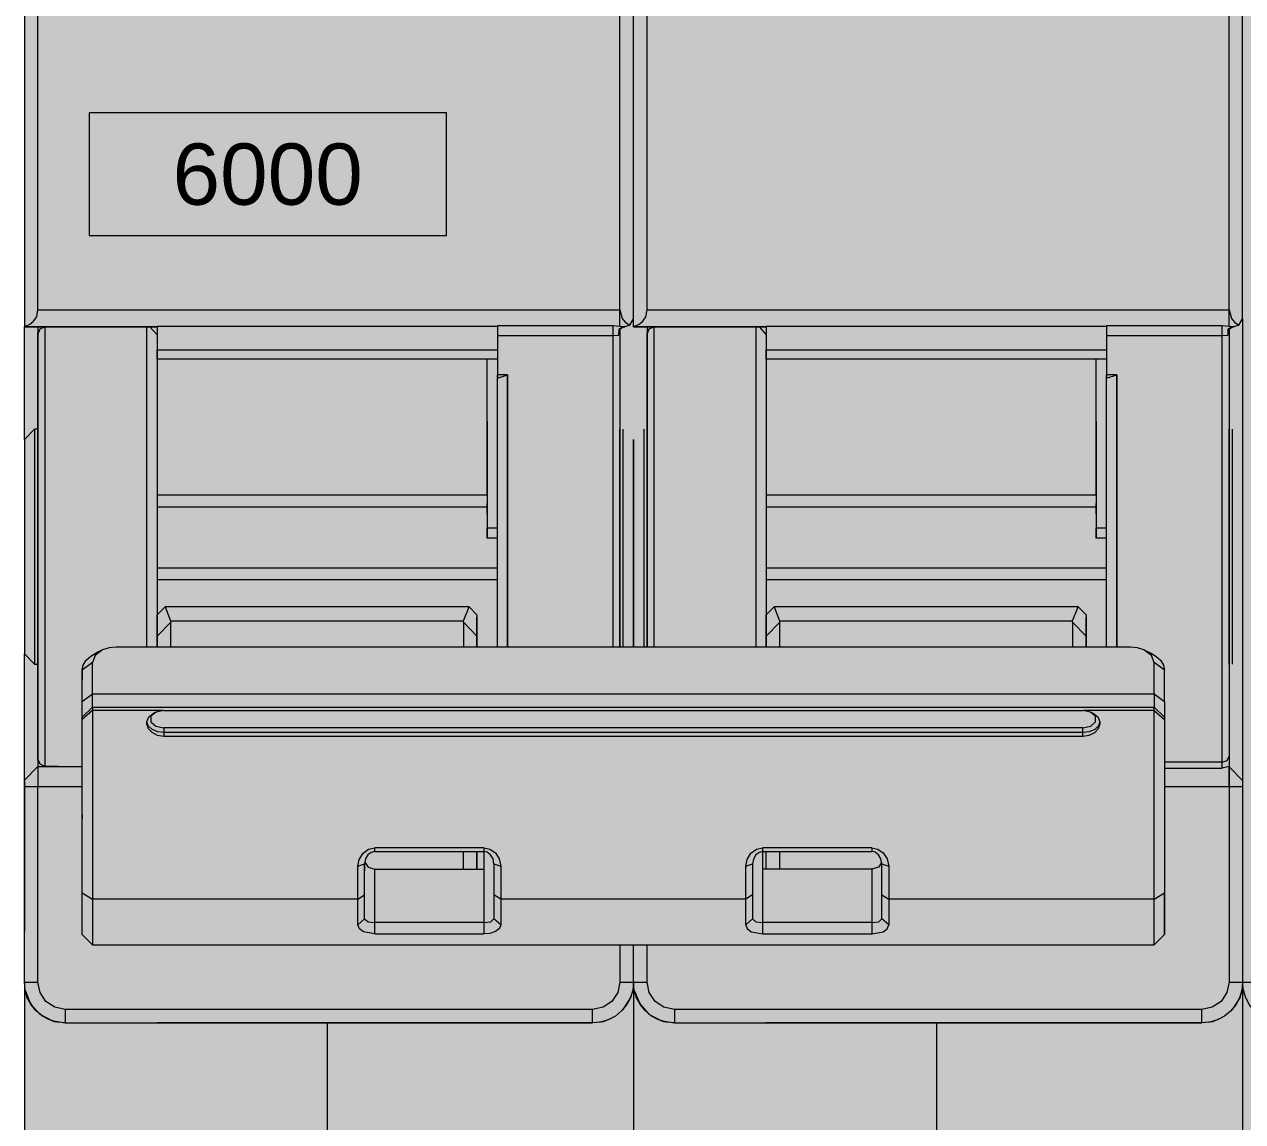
# Model space of a CAD drawing. Header units: millimetres. Extents: x 0 to 418, y -44 to 411.
# Drawn here: x 72.1 to 107.9, y 164.45 to 196.7 of the extents above; entities that cross this region are included whole.
import ezdxf
from ezdxf.enums import TextEntityAlignment as Align

# ---------------------------------------------------------------- set-up
doc = ezdxf.new("R2010")
doc.units = ezdxf.units.MM
for name, color, linetype, lineweight, true_color in [('BODY', 7, 'Continuous', 5, 0xf0f1eb), ('DETAILS', 7, 'Continuous', 5, 0x2f373d), ('LEVERS', 7, 'Continuous', 5, 0x2b7ac1), ('MARKING', 7, 'Continuous', 5, 0x2f373d), ('RECESS', 7, 'Continuous', 5, 0x6c747a)]:
    doc.layers.add(name, color=color, linetype=linetype, lineweight=lineweight, true_color=true_color)
doc.layers.add('PARAMETERS', color=7, linetype='Continuous', plot=False)
doc.styles.add('BLOCK_ARIAL', font='arial.ttf')

# ---------------------------------------------------------------- blocks, each defined once
blk = doc.blocks.new('DA_2P_72')
at = {"layer": 'BODY', "true_color": 0xf0f1eb}
blk.add_hatch(color=7, dxfattribs=at).paths.add_polyline_path([(0.4, 16.57), (0.4, 16.575), (0.4, 16.734), (0.39, 16.74), (0.342, 16.815), (0.28, 16.88), (0.273, 16.894), (0.25, 16.92), (0.211, 17.012), (0.191, 17.042), (0.175, 17.065), (0.166, 17.11), (0.158, 17.132), (0.144, 17.162), (0.12, 17.23), (0.163, 17.128), (0.16, 17.144), (0.1, 17.45), (0.1, 28.75), (0.1, 33.54), (0.1, 33.55), (0.1, 35.05), (0.1, 39.29), (0.1, 39.43), (0.1, 39.44), (0.1, 39.49), (0.1, 43.2), (0.1, 43.44), (0.1, 44.12), (0.1, 44.125), (0.1, 46.35), (0.1, 48.58), (0.1, 49.26), (0.1, 49.44), (0.1, 49.5), (0.1, 52.81), (0.1, 52.82), (0.1, 53.26), (0.1, 74.65), (0.1, 76.15), (0.1, 76.16), (0.1, 80.95), (0.1, 92.25), (0.175, 92.635), (0.285, 92.795), (0.39, 92.96), (0.4, 92.966), (0.4, 93.125), (0.4, 93.13), (0.4, 93.55), (0.4, 93.555), (0.4, 93.56), (0.41, 93.605), (0.455, 93.82), (0.605, 94.045), (0.608, 94.047), (0.61, 94.05), (0.83, 94.2), (1.1, 94.25), (9, 94.25), (17, 94.25), (17.27, 94.2), (17.49, 94.05), (17.492, 94.047), (17.495, 94.045), (17.53, 93.992), (17.65, 93.82), (17.7, 93.56), (17.7, 93.555), (17.7, 93.55), (17.7, 93.13), (17.7, 93.125), (17.7, 92.966), (17.71, 92.96), (17.815, 92.795), (17.925, 92.635), (18, 92.25), (18.075, 92.635), (18.185, 92.795), (18.29, 92.96), (18.3, 92.966), (18.3, 93.125), (18.3, 93.13), (18.3, 93.55), (18.3, 93.555), (18.3, 93.56), (18.31, 93.605), (18.355, 93.82), (18.505, 94.045), (18.508, 94.047), (18.51, 94.05), (18.73, 94.2), (19, 94.25), (26.9, 94.25), (34.9, 94.25), (35.17, 94.2), (35.39, 94.05), (35.392, 94.047), (35.395, 94.045), (35.43, 93.992), (35.55, 93.82), (35.6, 93.56), (35.6, 93.555), (35.6, 93.55), (35.6, 93.13), (35.6, 93.125), (35.6, 92.966), (35.61, 92.96), (35.715, 92.795), (35.825, 92.635), (35.9, 92.25), (35.975, 92.635), (36.085, 92.795), (36.19, 92.96), (36.2, 92.966), (36.2, 93.125), (36.2, 93.13), (36.2, 93.55), (36.2, 93.555), (36.2, 93.56), (36.21, 93.605), (36.255, 93.82), (36.405, 94.045), (36.408, 94.047), (36.41, 94.05), (36.63, 94.2), (36.9, 94.25), (47.3, 94.25), (63.9, 94.25), (70.9, 94.25), (71.155, 94.2), (71.375, 94.065), (71.482, 93.92), (71.53, 93.86), (71.6, 93.61), (71.6, 93.605), (71.6, 93.55), (71.6, 93.13), (71.6, 93.125), (71.6, 92.966), (71.61, 92.96), (71.742, 92.753), (71.784, 92.691), (71.825, 92.63), (71.829, 92.609), (71.845, 92.58), (71.9, 92.25), (71.9, 91.055), (71.9, 91.05), (71.9, 91), (71.9, 90.995), (71.9, 90.845), (71.9, 90.84), (71.9, 90.35), (71.9, 85.28), (71.9, 85.18), (71.9, 85.11), (71.9, 83.51), (71.9, 81.99), (71.9, 81.82), (71.9, 81.75), (71.9, 81.05), (71.9, 80.8), (71.9, 80.77), (71.9, 80.765), (71.9, 80.69), (71.9, 80.665), (71.9, 80.66), (71.9, 80.62), (71.9, 80.615), (71.9, 80.365), (71.9, 80.36), (71.9, 80.28), (71.9, 80.27), (71.9, 80.25), (71.9, 80.22), (71.9, 80.14), (71.9, 80.135), (71.9, 79.81), (71.9, 78.905), (71.9, 78.9), (71.9, 78.75), (71.9, 78.35), (71.9, 76.19), (71.9, 76.155), (71.9, 76.15), (71.9, 72.85), (71.9, 72.25), (71.9, 72.245), (71.9, 69.85), (71.9, 68.79), (71.9, 68.465), (71.9, 68.46), (71.9, 68.38), (71.9, 68.35), (71.9, 40.11), (71.9, 40.105), (71.9, 39.185), (71.9, 39.18), (71.9, 38.85), (71.9, 38.41), (71.9, 37.35), (71.9, 34.36), (71.9, 34.355), (71.9, 34.35), (71.9, 33.925), (71.9, 33.92), (71.9, 33.55), (71.9, 33.545), (71.9, 33.54), (71.9, 33.51), (71.9, 32.72), (71.9, 31.35), (71.9, 30.95), (71.9, 30.8), (71.9, 30.795), (71.9, 29.89), (71.9, 29.45), (71.9, 29.43), (71.9, 29.085), (71.9, 29.08), (71.9, 29.01), (71.9, 28.9), (71.9, 28.65), (71.9, 27.95), (71.9, 26.19), (71.9, 19.35), (71.9, 18.855), (71.9, 18.85), (71.9, 18.705), (71.9, 18.7), (71.9, 18.65), (71.9, 18.645), (71.9, 17.45), (71.9, 16.55), (71.9, 8.25), (71.86, 8.06), (71.755, 7.895), (71.59, 7.79), (71.4, 7.75), (70.4, 7.75), (70.22, 7.78), (70.06, 7.88), (70.053, 7.89), (70.045, 7.895), (70.019, 7.936), (69.95, 8.03), (69.945, 8.052), (69.94, 8.06), (69.9, 8.25), (69.9, 14.39), (69.745, 14.245), (69.56, 14.14), (69.36, 14.07), (69.15, 14.05), (59.65, 14.05), (59.265, 14.125), (59.105, 14.235), (58.94, 14.34), (58.835, 14.505), (58.725, 14.665), (58.65, 15.05), (58.65, 15.441), (58.42, 15.4), (58.18, 15.25), (58, 15.03), (57.91, 14.76), (57.9, 14.67), (57.9, 14.65), (57.9, 9.75), (57.9, 9.745), (57.9, 8.25), (57.87, 8.08), (57.861, 8.065), (57.86, 8.06), (57.755, 7.895), (57.618, 7.808), (57.59, 7.79), (57.4, 7.75), (56.9, 7.75), (56.72, 7.78), (56.56, 7.88), (56.553, 7.89), (56.545, 7.895), (56.519, 7.936), (56.45, 8.03), (56.445, 8.052), (56.44, 8.06), (56.4, 8.25), (56.4, 14.65), (56.4, 14.655), (56.4, 14.67), (56.39, 14.76), (56.3, 15.03), (56.12, 15.25), (55.88, 15.4), (55.6, 15.45), (50.4, 15.45), (44.9, 15.45), (44.71, 15.41), (44.63, 15.36), (44.55, 15.305), (44.495, 15.225), (44.44, 15.14), (44.4, 14.95), (44.4, 6.38), (44.4, 5.25), (44.4, 2.75), (44.4, 2.745), (44.4, 1.25), (44.37, 0.98), (44.329, 0.886), (44.325, 0.865), (44.311, 0.845), (44.27, 0.75), (44.141, 0.589), (44.11, 0.54), (44.037, 0.493), (43.903, 0.408), (43.78, 0.325), (43.4, 0.25), (35.9, 0.25), (20.64, 0.25), (15.56, 0.25), (15.555, 0.25), (1.3, 0.25), (0.915, 0.325), (0.755, 0.435), (0.59, 0.54), (0.485, 0.705), (0.375, 0.865), (0.3, 1.25), (0.3, 13.45), (0.6, 13.45), (0.6, 15.66), (0.45, 15.88), (0.4, 16.14), (0.4, 16.145), (0.4, 16.15)])
at = {"layer": 'LEVERS'}
for points in [[(1.3, 32.75), (0.995, 32.81), (0.735, 32.985), (0.56, 33.245), (0.5, 33.55), (0.5, 39.29), (0.5, 39.715), (0.5, 39.845), (0.5, 39.89), (0.5, 40.115), (0.565, 39.955), (0.7, 39.89), (1.1, 39.89), (1.8, 39.89), (1.8, 40.895), (1.8, 41.27), (1.8, 41.34), (1.8, 41.785), (1.8, 42.43), (1.8, 42.71), (1.8, 42.715), (1.83, 42.87), (1.915, 43.01), (2.05, 43.135), (2.23, 43.235), (2.4, 43.315), (2.59, 43.37), (2.8, 43.395), (13, 43.393), (13, 44.13), (13.005, 44.17), (4.395, 44.17), (4.4, 44.13), (4, 43.72), (4, 44.345), (4.235, 44.58), (13.165, 44.58), (13.4, 44.345), (13.4, 44.275), (13.4, 43.72), (13.4, 43.393), (14, 43.393), (14.3, 43.393), (17.4, 43.393), (17.6, 43.393), (17.7, 43.393), (18, 43.392), (18.3, 43.392), (18.4, 43.392), (18.6, 43.392), (21.6, 43.392), (21.9, 43.392), (21.9, 43.72), (21.9, 44.345), (22.135, 44.58), (31.065, 44.58), (31.3, 44.345), (31.3, 44.275), (31.3, 43.72), (31.3, 43.39), (31.9, 43.39), (32.2, 43.39), (32.6, 43.39), (32.81, 43.37), (33, 43.315), (33.17, 43.235), (33.35, 43.135), (33.485, 43.01), (33.57, 42.865), (33.6, 42.715), (33.6, 41.785), (33.6, 41.34), (33.6, 41.27), (33.6, 40.895), (33.6, 40.02), (35.3, 40.02), (35.3, 39.84), (35.5, 39.885), (35.5, 39.88), (35.5, 39.29), (35.5, 33.55), (35.44, 33.245), (35.265, 32.985), (35.005, 32.81), (34.7, 32.75), (34.7, 32.35), (26.9, 32.35), (21.9, 32.35), (19.2, 32.35), (18.965, 32.375), (18.956, 32.378), (18.89, 32.385), (18.789, 32.426), (18.74, 32.44), (18.697, 32.463), (18.535, 32.55), (18.465, 32.607), (18.45, 32.615), (18.437, 32.629), (18.35, 32.7), (18.296, 32.767), (18.2, 32.885), (18.19, 32.904), (18.18, 32.915), (18.168, 32.945), (18.113, 33.047), (18.1, 33.067), (18.085, 33.09), (18.025, 33.3), (18, 33.54), (18, 33.545), (17.98, 33.305), (17.915, 33.095), (17.901, 33.073), (17.8, 32.885), (17.703, 32.766), (17.65, 32.7), (17.465, 32.55), (17.308, 32.466), (17.26, 32.44), (17.181, 32.417), (17.11, 32.39), (17.068, 32.385), (17.035, 32.375), (16.8, 32.35), (9, 32.35), (4, 32.35), (1.3, 32.35)], [(0.396, 32.767), (0.349, 32.838), (0.537, 32.629), (0.45, 32.7)], [(0.9, 32.423), (0.84, 32.44), (0.792, 32.466), (0.635, 32.55), (0.565, 32.607), (0.89, 32.428), (0.917, 32.418), (1.3, 32.35), (1.065, 32.375), (1.032, 32.385), (0.99, 32.39), (0.919, 32.417), (0.916, 32.418), (0.905, 32.42)]]:
    blk.add_hatch(color=256, dxfattribs=at).paths.add_polyline_path(points)
at = {"layer": 'RECESS', "true_color": 0x6c747a}
blk.add_hatch(color=8, dxfattribs=at).paths.add_polyline_path([(13.165, 44.58), (4.235, 44.58), (4, 44.345), (4, 45.385), (4, 45.73), (4, 47.51), (4, 47.88), (4, 51.86), (4, 52.135), (4, 52.24), (4, 52.575), (3.79, 52.81), (4, 52.81), (4, 52.815), (14, 52.815), (14, 52.84), (17.4, 52.84), (17.695, 52.81), (17.715, 52.81), (17.725, 52.81), (17.735, 52.81), (17.745, 52.81), (17.89, 52.855), (18, 53.045), (18, 52.82), (18, 52.81), (18.4, 52.81), (18.6, 52.81), (19, 52.81), (21.6, 52.81), (21.69, 52.81), (21.9, 52.81), (21.9, 52.815), (31.9, 52.815), (31.9, 52.75), (31.9, 52.63), (31.9, 52.555), (31.9, 52.135), (31.9, 51.86), (31.9, 51.4), (32.2, 51.4), (32.2, 46.35), (32.2, 43.39), (31.9, 43.39), (31.3, 43.39), (31.3, 43.72), (31.3, 44.275), (31.3, 44.345), (31.065, 44.58), (22.135, 44.58), (21.9, 44.345), (21.9, 43.72), (21.9, 43.392), (21.6, 43.392), (18.6, 43.392), (18.4, 43.392), (18.3, 43.392), (18, 43.392), (17.7, 43.393), (17.6, 43.393), (17.4, 43.393), (14.3, 43.393), (14, 43.393), (13.4, 43.393), (13.4, 43.72), (13.4, 44.275), (13.4, 44.345)])
at = {"layer": 'DETAILS', "color": 250, "linetype": 'ByBlock', "lineweight": 5, "true_color": 0x2f373d}
for p, q in [((0.1, 76.15), (0.1, 52.82)), ((0.5, 53.31), (0.5, 76.15)), ((17.6, 53.31), (17.6, 76.15)), ((18, 53.047), (18, 76.15)), ((18, 52.82), (18, 76.15)), ((18.4, 53.31), (18.4, 76.15)), ((35.5, 53.31), (35.5, 76.15)), ((35.9, 53.047), (35.9, 76.15)), ((0.1, 74.65), (0.1, 53.259)), ((0.5, 53.31), (17.6, 53.31)), ((18.4, 53.31), (35.5, 53.31)), ((35.9, 53.047), (35.9, 33.55)), ((4, 52.81), (0.1, 52.81)), ((0.1, 52.81), (4, 52.81)), ((0.5, 52.81), (0.5, 52.583)), ((0.7, 52.81), (1.1, 52.81)), ((14, 52.817), (4, 52.817)), ((4, 52.817), (4, 52.134)), ((17.4, 52.841), (14, 52.841)), ((17.744, 52.81), (17.695, 52.81)), ((21.9, 52.81), (18, 52.81)), ((18, 52.81), (21.9, 52.81)), ((18.4, 52.81), (18.4, 52.583)), ((18.6, 52.81), (19, 52.81)), ((31.9, 52.817), (21.9, 52.817)), ((21.9, 52.817), (21.9, 52.134)), ((35.3, 52.841), (31.9, 52.841)), ((35.644, 52.81), (35.595, 52.81)), ((14, 52.555), (17.4, 52.555)), ((31.9, 52.555), (35.3, 52.555)), ((4, 52.134), (14, 52.134)), ((4, 51.858), (4, 52.134)), ((21.9, 52.134), (31.9, 52.134)), ((21.9, 51.858), (21.9, 52.134)), ((14, 51.858), (4, 51.858)), ((31.9, 51.858), (21.9, 51.858)), ((14.3, 51.4), (14, 51.4)), ((14, 51.4), (14, 51.306)), ((32.2, 51.4), (31.9, 51.4)), ((31.9, 51.4), (31.9, 51.306)), ((0.4, 49.8), (0.1, 49.5)), ((0.1, 49.5), (0.4, 49.8)), ((0.5, 49.8), (0.4, 49.8)), ((4, 47.878), (13.7, 47.878)), ((21.9, 47.878), (31.6, 47.878)), ((13.7, 47.51), (4, 47.51)), ((31.6, 47.51), (21.9, 47.51)), ((14, 46.891), (13.7, 46.891)), ((14, 46.6), (13.7, 46.6)), ((31.9, 46.891), (31.6, 46.891)), ((31.9, 46.6), (31.6, 46.6)), ((4, 45.73), (14, 45.73)), ((21.9, 45.73), (31.9, 45.73)), ((4, 45.385), (14, 45.385)), ((21.9, 45.385), (31.9, 45.385)), ((13.166, 44.578), (4.234, 44.578)), ((31.066, 44.578), (22.134, 44.578)), ((4.395, 44.168), (13.005, 44.168)), ((4.4, 43.393), (4.4, 44.131)), ((13, 44.131), (13, 43.392)), ((22.295, 44.168), (30.905, 44.168)), ((22.3, 43.392), (22.3, 44.131)), ((30.9, 44.131), (30.9, 43.392)), ((4, 43.393), (4, 43.722)), ((13.4, 43.722), (13.4, 43.392)), ((21.9, 43.392), (21.9, 43.722)), ((31.3, 43.722), (31.3, 43.392)), ((32.6, 43.392), (2.8, 43.393)), ((0.1, 43.2), (0.4, 42.9)), ((0.1, 43.2), (0.4, 42.9)), ((2.4, 43.313), (2.228, 43.237)), ((33, 43.313), (33.172, 43.237)), ((0.4, 42.9), (0.5, 42.9)), ((2.1, 42.949), (1.8, 42.717)), ((1.8, 41.787), (1.8, 42.717)), ((1.8, 42.717), (1.8, 42.71)), ((1.8, 42.71), (1.8, 42.431)), ((2.1, 42.019), (2.1, 42.949)), ((33.3, 42.018), (33.3, 42.948)), ((33.6, 42.716), (33.3, 42.948)), ((33.6, 41.787), (33.6, 42.716)), ((2.1, 42.019), (1.8, 41.787)), ((33.3, 42.018), (2.1, 42.019)), ((33.6, 41.787), (33.3, 42.018)), ((1.8, 41.34), (2.1, 41.636)), ((2.1, 41.534), (1.8, 41.269)), ((2.1, 41.636), (33.3, 41.636)), ((4.159, 41.534), (2.1, 41.534)), ((4.2, 41.536), (31.2, 41.536)), ((33.3, 41.534), (31.241, 41.534)), ((33.3, 41.636), (33.6, 41.34)), ((33.3, 41.534), (33.6, 41.269)), ((3.7, 41.127), (3.7, 41.205)), ((3.971, 41.49), (3.914, 41.465)), ((31.429, 41.49), (31.486, 41.465)), ((31.7, 41.205), (31.7, 41.127)), ((31.2, 41.028), (4.2, 41.028)), ((4.2, 41.028), (4.2, 40.888)), ((31.2, 40.887), (4.2, 40.888)), ((4.2, 40.888), (4.2, 40.784)), ((31.2, 40.887), (31.2, 41.028)), ((31.2, 40.784), (31.2, 40.887)), ((4.2, 40.784), (31.2, 40.784)), ((0.5, 40.117), (0.5, 39.892)), ((0.1, 39.49), (0.5, 39.89)), ((0.1, 39.49), (0.5, 39.89)), ((0.5, 39.89), (1.8, 39.89)), ((1.1, 39.89), (0.7, 39.89)), ((35.3, 40.018), (33.6, 40.018)), ((33.6, 39.839), (35.3, 39.839)), ((35.499, 39.89), (35.5, 39.89)), ((35.529, 39.861), (35.501, 39.889)), ((0.1, 39.442), (0.1, 35.05)), ((0.1, 33.55), (0.1, 39.29)), ((0.5, 39.29), (0.1, 39.29)), ((0.5, 33.55), (0.5, 39.29)), ((1.8, 39.29), (0.5, 39.29)), ((35.5, 39.29), (33.6, 39.29)), ((35.5, 39.29), (35.5, 33.55)), ((35.9, 39.29), (35.5, 39.29)), ((1.8, 37.416), (1.8, 38.471)), ((1.8, 38.471), (1.8, 38.363)), ((33.6, 38.471), (33.6, 35.916)), ((13.6, 37.502), (10.4, 37.502)), ((10.4, 37.391), (10.4, 37.502)), ((10.4, 37.391), (13.6, 37.391)), ((13, 36.87), (13, 37.391)), ((13.4, 37.391), (13.4, 36.877)), ((13.4, 36.877), (13.4, 37.391)), ((13.6, 37.502), (13.6, 37.391)), ((13.6, 37.391), (13.6, 36.87)), ((25, 37.501), (21.8, 37.501)), ((21.8, 37.391), (21.8, 37.501)), ((21.8, 36.87), (21.8, 37.391)), ((21.8, 36.87), (21.8, 37.391)), ((21.8, 37.391), (25, 37.391)), ((21.9, 36.877), (21.9, 37.391)), ((22.3, 36.87), (22.3, 37.391)), ((25, 37.501), (25, 37.391)), ((9.9, 36.956), (10.1, 37.03)), ((10.1, 37.033), (10.1, 36.82)), ((13.4, 36.877), (13.394, 36.87)), ((13.9, 37.03), (14.1, 36.956)), ((21.3, 36.956), (21.5, 37.03)), ((21.905, 36.87), (21.9, 36.877)), ((25.3, 37.03), (25.5, 36.956)), ((10.4, 36.87), (13.6, 36.87)), ((10.4, 35.304), (10.4, 36.87)), ((13.6, 36.87), (13.6, 35.303)), ((25, 36.87), (21.8, 36.87)), ((21.8, 35.303), (21.8, 36.87)), ((25, 36.87), (25, 35.303)), ((1.8, 36.178), (2.1, 35.988)), ((33.3, 35.988), (33.6, 36.178)), ((9.9, 35.988), (2.1, 35.988)), ((9.9, 35.988), (10.1, 36.115)), ((14.1, 35.988), (13.9, 36.115)), ((21.3, 35.988), (14.1, 35.988)), ((21.5, 36.115), (21.3, 35.988)), ((25.3, 36.115), (25.5, 35.988)), ((33.3, 35.988), (25.5, 35.988)), ((10.1, 35.406), (9.9, 35.238)), ((13.6, 35.303), (10.4, 35.304)), ((10.4, 34.966), (10.4, 35.304)), ((13.6, 35.303), (13.6, 34.966)), ((14.1, 35.238), (13.9, 35.406)), ((21.5, 35.406), (21.3, 35.238)), ((25, 35.303), (21.8, 35.303)), ((21.8, 34.966), (21.8, 35.303)), ((25, 35.303), (25, 34.966)), ((25.5, 35.238), (25.3, 35.406)), ((1.8, 34.951), (2.1, 34.651)), ((10.4, 34.966), (13.6, 34.966)), ((21.8, 34.966), (25, 34.966)), ((33.6, 34.951), (33.3, 34.651)), ((2.1, 34.651), (33.3, 34.651)), ((17.6, 34.651), (17.6, 33.55)), ((18, 33.55), (18, 34.651)), ((18, 33.55), (18, 34.651)), ((18.4, 33.55), (18.4, 34.651)), ((0.1, 33.55), (0.5, 33.55)), ((0.1, 33.546), (0.1, 28.75)), ((17.6, 33.55), (18, 33.55)), ((18, 33.55), (18.4, 33.55)), ((18, 33.545), (18, 28.75)), ((18, 33.545), (18, 28.75)), ((35.5, 33.55), (35.9, 33.55)), ((35.9, 33.55), (36.4, 33.55)), ((35.9, 33.542), (35.9, 28.65)), ((16.8, 32.75), (1.3, 32.75)), ((1.3, 32.75), (1.3, 32.35)), ((16.8, 32.35), (16.8, 32.75)), ((34.7, 32.75), (19.2, 32.75)), ((19.2, 32.75), (19.2, 32.35)), ((34.7, 32.35), (34.7, 32.75)), ((1.3, 32.35), (4, 32.35)), ((1.3, 32.35), (1.3, 32.35)), ((1.3, 32.35), (4, 32.35)), ((1.3, 32.35), (16.8, 32.35)), ((1.3, 32.35), (4, 32.35)), ((1.3, 32.35), (1.3, 32.35)), ((1.3, 32.35), (1.3, 32.35)), ((1.8, 32.35), (1.8, 32.35)), ((4, 32.35), (4, 32.35)), ((9, 32.35), (4, 32.35)), ((4, 32.35), (4, 32.35)), ((4, 32.35), (4, 32.35)), ((4, 32.35), (4, 32.35)), ((4, 32.35), (9, 32.35)), ((4, 32.35), (4, 32.35)), ((4, 32.35), (4, 32.35)), ((9, 32.35), (9, 29.15)), ((9, 32.35), (9, 32.35)), ((9, 32.35), (9, 32.35)), ((9, 32.35), (9, 29.15)), ((9, 32.35), (9, 32.35)), ((9, 32.35), (9, 32.35)), ((16.8, 32.35), (9, 32.35)), ((16.3, 32.35), (16.3, 32.35)), ((16.8, 32.35), (16.8, 32.35)), ((16.8, 32.35), (16.8, 32.35)), ((19.2, 32.35), (21.9, 32.35)), ((19.2, 32.35), (19.2, 32.35)), ((19.2, 32.35), (21.9, 32.35)), ((19.2, 32.35), (34.7, 32.35)), ((19.2, 32.35), (21.9, 32.35)), ((19.2, 32.35), (19.2, 32.35)), ((19.2, 32.35), (19.2, 32.35)), ((19.7, 32.35), (19.7, 32.35)), ((21.9, 32.35), (21.9, 32.35)), ((26.9, 32.35), (21.9, 32.35)), ((21.9, 32.35), (21.9, 32.35)), ((21.9, 32.35), (21.9, 32.35)), ((21.9, 32.35), (21.9, 32.35)), ((21.9, 32.35), (26.9, 32.35)), ((21.9, 32.35), (21.9, 32.35)), ((21.9, 32.35), (21.9, 32.35)), ((26.9, 32.35), (26.9, 29.15)), ((26.9, 32.35), (26.9, 32.35)), ((26.9, 32.35), (26.9, 32.35)), ((26.9, 32.35), (26.9, 29.15)), ((26.9, 32.35), (26.9, 32.35)), ((26.9, 32.35), (26.9, 32.35)), ((34.7, 32.35), (26.9, 32.35)), ((34.2, 32.35), (34.2, 32.35)), ((34.7, 32.35), (34.7, 32.35)), ((34.7, 32.35), (34.7, 32.35))]:
    blk.add_line(p, q, dxfattribs=at)
for points in [[(17.6, 52.824), (17.6, 53.44), (17.6, 53.598), (17.6, 53.65)], [(35.5, 52.823), (35.5, 53.44), (35.5, 53.597), (35.5, 53.65)], [(0.1, 52.82), (0.252, 52.879), (0.372, 52.976), (0.463, 53.11), (0.5, 53.31)], [(17.6, 53.31), (17.669, 53.057), (17.759, 52.944), (17.89, 52.856)], [(17.89, 52.856), (18, 53.047)], [(18, 52.82), (18.152, 52.879), (18.272, 52.976), (18.363, 53.11), (18.4, 53.31)], [(35.5, 53.31), (35.569, 53.057), (35.659, 52.944), (35.79, 52.856)], [(35.79, 52.856), (35.9, 53.047)], [(0.1, 52.81), (0.1, 52.82)], [(0.1, 49.5), (0.1, 52.81)], [(0.5, 52.583), (0.563, 52.748), (0.7, 52.81)], [(0.5, 40.117), (0.5, 46.302), (0.5, 52.633)], [(0.7, 52.81), (0.7, 39.89)], [(3.7, 43.393), (3.7, 52.81)], [(3.791, 52.81), (4, 52.576)], [(14, 52.841), (14, 52.752)], [(14, 52.752), (14, 52.63)], [(14, 52.63), (14, 52.555)], [(17.695, 52.81), (17.4, 52.841)], [(17.4, 52.555), (17.4, 52.841)], [(17.695, 52.81), (17.565, 52.73), (17.564, 52.571)], [(17.564, 52.571), (17.6, 52.643)], [(17.714, 52.81), (17.6, 52.736)], [(17.6, 52.736), (17.6, 52.643)], [(17.6, 52.643), (17.6, 43.392)], [(17.695, 52.81), (17.714, 52.81)], [(17.695, 52.81), (17.714, 52.81)], [(17.714, 52.81), (17.723, 52.81)], [(17.735, 52.81), (17.744, 52.81)], [(17.89, 52.856), (17.744, 52.81)], [(18, 52.81), (18, 52.82)], [(18.4, 52.583), (18.463, 52.748), (18.6, 52.81)], [(18.4, 43.392), (18.4, 46.302), (18.4, 52.633)], [(18.6, 52.81), (18.6, 43.392)], [(21.6, 43.392), (21.6, 52.81)], [(21.691, 52.81), (21.9, 52.576)], [(31.9, 52.841), (31.9, 52.752)], [(31.9, 52.752), (31.9, 52.63)], [(31.9, 52.63), (31.9, 52.555)], [(35.595, 52.81), (35.3, 52.841)], [(35.3, 52.555), (35.3, 52.841)], [(35.595, 52.81), (35.465, 52.73), (35.464, 52.571)], [(35.464, 52.571), (35.5, 52.643)], [(35.614, 52.81), (35.5, 52.736)], [(35.5, 52.736), (35.5, 52.643)], [(35.5, 52.643), (35.5, 40.191)], [(35.595, 52.81), (35.614, 52.81)], [(35.595, 52.81), (35.614, 52.81)], [(35.614, 52.81), (35.623, 52.81)], [(35.635, 52.81), (35.644, 52.81)], [(35.79, 52.856), (35.644, 52.81)], [(0.5, 52.583), (0.5, 40.117)], [(0.5, 52.583), (0.5, 40.117)], [(14, 52.555), (14, 51.4)], [(17.4, 52.555), (17.564, 52.571)], [(17.4, 43.392), (17.4, 52.555)], [(18.4, 52.583), (18.4, 43.392)], [(18.4, 52.583), (18.4, 43.392)], [(31.9, 52.555), (31.9, 51.4)], [(35.3, 52.555), (35.464, 52.571)], [(35.3, 40.018), (35.3, 52.555)], [(4, 52.241), (4, 43.393)], [(21.9, 52.241), (21.9, 43.392)], [(4, 51.858), (4, 43.718)], [(13.7, 47.878), (13.7, 51.858)], [(21.9, 51.858), (21.9, 43.718)], [(31.6, 47.878), (31.6, 51.858)], [(14, 43.392), (14, 51.4)], [(14, 51.306), (14.3, 51.4)], [(14, 43.392), (14, 51.306)], [(14.3, 51.4), (14.3, 43.392)], [(14.3, 46.35), (14.3, 51.4)], [(31.9, 43.392), (31.9, 51.4)], [(31.9, 51.306), (32.2, 51.4)], [(31.9, 43.392), (31.9, 51.306)], [(32.2, 51.4), (32.2, 43.392)], [(32.2, 46.35), (32.2, 51.4)], [(0.4, 49.8), (0.4, 49.734), (0.4, 49.538), (0.4, 48.79), (0.4, 46.35), (0.4, 43.911), (0.4, 43.163), (0.4, 42.9)], [(13.7, 49.727), (13.7, 49.956), (13.7, 50.036)], [(13.7, 50.036), (13.7, 50.003), (13.7, 49.905), (13.7, 49.538)], [(17.6, 43.392), (17.6, 47.272), (17.6, 49.096), (17.6, 49.619), (17.6, 49.755), (17.6, 49.8)], [(17.7, 43.392), (17.7, 47.272), (17.7, 49.096), (17.7, 49.619), (17.7, 49.755), (17.7, 49.8)], [(18.3, 49.8), (18.3, 49.619), (18.3, 49.096), (18.3, 47.272), (18.3, 43.392)], [(31.6, 49.727), (31.6, 49.956), (31.6, 50.036)], [(31.6, 50.036), (31.6, 50.003), (31.6, 49.905), (31.6, 49.538)], [(35.5, 42.9), (35.5, 43.163), (35.5, 43.91), (35.5, 46.35), (35.5, 48.789), (35.5, 49.537), (35.5, 49.734), (35.5, 49.8)], [(35.6, 42.9), (35.6, 43.163), (35.6, 43.91), (35.6, 46.35), (35.6, 48.789), (35.6, 49.537), (35.6, 49.734), (35.6, 49.8)], [(0.1, 49.5), (0.1, 49.44), (0.1, 49.26), (0.1, 48.578), (0.1, 46.35), (0.1, 44.123), (0.1, 43.44), (0.1, 43.2)], [(13.7, 49.727), (13.7, 48.215), (13.7, 47.561), (13.7, 47.376), (13.7, 47.312)], [(13.7, 49.538), (13.7, 47.621)], [(18, 43.392), (18, 46.9), (18, 48.764), (18, 49.31), (18, 49.452), (18, 49.5)], [(18, 49.5), (18, 49.31), (18, 48.764), (18, 46.9), (18, 43.392)], [(31.6, 49.727), (31.6, 48.215), (31.6, 47.56), (31.6, 47.376), (31.6, 47.312)], [(31.6, 49.538), (31.6, 47.621)], [(13.7, 49.375), (13.7, 46.891)], [(31.6, 49.375), (31.6, 46.891)], [(13.7, 47.878), (13.7, 47.51)], [(13.7, 47.312), (13.7, 47.392), (13.7, 47.621)], [(31.6, 47.878), (31.6, 47.51)], [(31.6, 47.312), (31.6, 47.392), (31.6, 47.621)], [(13.7, 47.51), (13.7, 46.6)], [(31.6, 47.51), (31.6, 46.6)], [(17.6, 46.35), (17.6, 46.845), (17.6, 46.997), (17.6, 47.05)], [(17.6, 47.05), (17.6, 46.35), (17.6, 45.855), (17.6, 45.703), (17.6, 45.65)], [(35.5, 46.35), (35.5, 46.845), (35.5, 46.997), (35.5, 47.05)], [(35.5, 47.05), (35.5, 46.35), (35.5, 45.855), (35.5, 45.703), (35.5, 45.65)], [(13.7, 46.6), (13.7, 46.806), (13.7, 46.869), (13.7, 46.891)], [(13.7, 46.891), (13.7, 46.875)], [(31.6, 46.6), (31.6, 46.806), (31.6, 46.869), (31.6, 46.891)], [(31.6, 46.891), (31.6, 46.875)], [(14.3, 43.392), (14.3, 46.35)], [(17.6, 45.65), (17.6, 46.35)], [(32.2, 43.392), (32.2, 46.35)], [(35.5, 45.65), (35.5, 46.35)], [(4.234, 44.578), (4, 44.347)], [(4.234, 44.578), (4.395, 44.168)], [(13.005, 44.168), (13.166, 44.578)], [(13.4, 44.347), (13.166, 44.578)], [(22.134, 44.578), (21.9, 44.347)], [(22.134, 44.578), (22.295, 44.168)], [(30.905, 44.168), (31.066, 44.578)], [(31.3, 44.347), (31.066, 44.578)], [(4, 43.722), (4, 44.347)], [(4.4, 44.131), (4, 43.722)], [(4.395, 44.168), (4.4, 44.131)], [(13, 44.131), (13.005, 44.168)], [(13.4, 43.722), (13, 44.131)], [(13.4, 44.347), (13.4, 43.722)], [(13.4, 43.392), (13.4, 44.276)], [(21.9, 43.722), (21.9, 44.347)], [(22.3, 44.131), (21.9, 43.722)], [(22.295, 44.168), (22.3, 44.131)], [(30.9, 44.131), (30.905, 44.168)], [(31.3, 43.722), (30.9, 44.131)], [(31.3, 44.347), (31.3, 43.722)], [(31.3, 43.392), (31.3, 44.276)], [(2.8, 43.393), (2.59, 43.372), (2.4, 43.313)], [(33, 43.313), (32.81, 43.372), (32.6, 43.392)], [(0.1, 39.49), (0.1, 43.2)], [(1.8, 42.717), (1.829, 42.868), (1.913, 43.01), (2.049, 43.136), (2.228, 43.237)], [(2.4, 43.313), (2.179, 43.154), (2.1, 42.949)], [(33.3, 42.948), (33.22, 43.154), (33, 43.313)], [(33.172, 43.237), (33.351, 43.135), (33.486, 43.01), (33.571, 42.867), (33.6, 42.716)], [(2.1, 41.636), (2.1, 42.019)], [(33.3, 42.018), (33.3, 41.636)], [(1.8, 41.34), (1.8, 41.787)], [(2.1, 41.636), (2.1, 41.534)], [(2.1, 41.534), (2.1, 35.988)], [(4.2, 41.536), (3.971, 41.49)], [(31.429, 41.49), (31.2, 41.536)], [(33.3, 41.534), (33.3, 41.636)], [(33.3, 35.988), (33.3, 41.534)], [(33.6, 41.787), (33.6, 41.34)], [(1.8, 41.269), (1.8, 41.34)], [(1.8, 40.896), (1.8, 41.269)], [(3.7, 41.205), (3.757, 41.352), (3.914, 41.465)], [(4.2, 40.888), (4.009, 40.912), (3.846, 40.981), (3.738, 41.083), (3.7, 41.205)], [(3.971, 41.49), (3.821, 41.364), (3.818, 41.206), (3.963, 41.078), (4.2, 41.028)], [(3.914, 41.465), (3.945, 41.478)], [(31.2, 41.028), (31.437, 41.077), (31.581, 41.206), (31.578, 41.364), (31.429, 41.49)], [(31.7, 41.205), (31.662, 41.083), (31.553, 40.98), (31.391, 40.912), (31.2, 40.887)], [(31.455, 41.477), (31.486, 41.465)], [(31.486, 41.465), (31.643, 41.351), (31.7, 41.205)], [(33.6, 41.34), (33.6, 41.269)], [(33.6, 41.269), (33.6, 40.895)], [(1.8, 36.178), (1.8, 40.896)], [(3.704, 41.165), (3.7, 41.127)], [(3.7, 41.127), (3.737, 41.004), (3.843, 40.893), (4.002, 40.814), (4.2, 40.784)], [(31.2, 40.784), (31.393, 40.812), (31.554, 40.891), (31.662, 41.003), (31.7, 41.127)], [(31.7, 41.127), (31.696, 41.166)], [(33.6, 40.895), (33.6, 36.178)], [(0.7, 39.89), (0.563, 39.953), (0.5, 40.117)], [(35.3, 40.018), (35.441, 40.068), (35.5, 40.191)], [(35.5, 40.191), (35.5, 40.118)], [(35.5, 40.118), (35.5, 40.025)], [(35.5, 40.118), (35.5, 40.025)], [(0.5, 39.89), (0.5, 39.845), (0.5, 39.715), (0.5, 39.29)], [(35.3, 39.839), (35.3, 40.018)], [(35.5, 39.887), (35.3, 39.839)], [(35.5, 40.025), (35.5, 39.895)], [(35.5, 39.887), (35.5, 39.29)], [(35.5, 39.29), (35.5, 39.879)], [(35.502, 39.886), (35.528, 39.86)], [(35.528, 39.86), (35.9, 39.477)], [(0.1, 39.29), (0.1, 39.432), (0.1, 39.49)], [(9.9, 36.956), (9.937, 37.156), (10.052, 37.341), (10.217, 37.462), (10.4, 37.502)], [(10.4, 37.391), (10.292, 37.365), (10.197, 37.29), (10.127, 37.173), (10.1, 37.03)], [(13.6, 37.502), (13.783, 37.462), (13.941, 37.349), (14.056, 37.172), (14.1, 36.956)], [(13.9, 37.03), (13.873, 37.173), (13.801, 37.292), (13.702, 37.368), (13.6, 37.391)], [(21.3, 36.956), (21.337, 37.156), (21.452, 37.341), (21.617, 37.462), (21.8, 37.501)], [(21.8, 37.391), (21.69, 37.364), (21.594, 37.287), (21.526, 37.169), (21.5, 37.03)], [(25, 37.501), (25.182, 37.462), (25.34, 37.35), (25.456, 37.173), (25.5, 36.956)], [(25.3, 37.03), (25.273, 37.173), (25.201, 37.292), (25.102, 37.367), (25, 37.391)], [(9.9, 35.988), (9.9, 36.956)], [(10.1, 36.115), (10.1, 37.03)], [(10.102, 37.073), (10.202, 36.928), (10.4, 36.87)], [(13.9, 37.03), (13.9, 36.115)], [(14.1, 36.956), (14.1, 35.988)], [(21.3, 35.988), (21.3, 36.956)], [(21.5, 37.03), (21.5, 36.115)], [(25.297, 37.073), (25.198, 36.928), (25, 36.87)], [(25.3, 36.115), (25.3, 37.03)], [(25.5, 36.956), (25.5, 35.988)], [(1.8, 34.951), (1.8, 35.032), (1.8, 35.273), (1.8, 36.178)], [(33.6, 35.711), (33.6, 36.189)], [(33.6, 36.178), (33.6, 35.273), (33.6, 35.032), (33.6, 34.951)], [(2.1, 35.988), (2.1, 35.002), (2.1, 34.74), (2.1, 34.651)], [(9.9, 35.238), (9.9, 35.988)], [(10.1, 35.406), (10.1, 36.115)], [(13.9, 36.115), (13.9, 35.406)], [(14.1, 35.988), (14.1, 35.238)], [(21.3, 35.238), (21.3, 35.988)], [(21.5, 36.115), (21.5, 35.406)], [(25.3, 35.406), (25.3, 36.115)], [(25.5, 35.988), (25.5, 35.238)], [(33.3, 34.651), (33.3, 34.739), (33.3, 35.002), (33.3, 35.988)], [(33.6, 34.951), (33.6, 35.146), (33.6, 35.711)], [(10.4, 34.966), (10.063, 35.031), (9.945, 35.118), (9.9, 35.238)], [(10.1, 35.406), (10.199, 35.325), (10.4, 35.304)], [(13.6, 35.303), (13.803, 35.325), (13.9, 35.406)], [(14.1, 35.238), (14.062, 35.128), (13.948, 35.037), (13.782, 34.983), (13.6, 34.966)], [(21.3, 35.238), (21.341, 35.123), (21.459, 35.033), (21.8, 34.966)], [(21.5, 35.406), (21.598, 35.324), (21.8, 35.303)], [(25, 35.303), (25.205, 35.326), (25.3, 35.406)], [(25, 34.966), (25.339, 35.032), (25.456, 35.119), (25.5, 35.238)], [(1.3, 32.35), (1.066, 32.373), (0.841, 32.442), (0.633, 32.552), (0.451, 32.702), (0.302, 32.884), (0.191, 33.091), (0.123, 33.316), (0.1, 33.55)], [(0.411, 32.744), (0.185, 33.092), (0.123, 33.302), (0.1, 33.54)], [(1.3, 32.75), (0.994, 32.811), (0.734, 32.985), (0.561, 33.244), (0.5, 33.55)], [(18, 33.55), (17.977, 33.316), (17.908, 33.091), (17.798, 32.883), (17.648, 32.702), (17.467, 32.552), (17.259, 32.441), (17.034, 32.373), (16.8, 32.35)], [(17.6, 33.55), (17.539, 33.244), (17.366, 32.984), (17.106, 32.811), (16.8, 32.75)], [(18, 33.547), (17.978, 33.306), (17.916, 33.094), (17.688, 32.743)], [(19.2, 32.35), (18.966, 32.373), (18.741, 32.441), (18.533, 32.552), (18.351, 32.702), (18.202, 32.883), (18.091, 33.091), (18.023, 33.316), (18, 33.55)], [(18.311, 32.744), (18.085, 33.092), (18.023, 33.302), (18, 33.54)], [(19.2, 32.75), (18.894, 32.811), (18.634, 32.984), (18.461, 33.244), (18.4, 33.55)], [(35.5, 33.55), (35.439, 33.244), (35.266, 32.984), (35.006, 32.811), (34.7, 32.75)], [(35.9, 33.545), (35.876, 33.312), (35.807, 33.087), (35.696, 32.881), (35.547, 32.7), (35.365, 32.551), (35.158, 32.441), (34.933, 32.373), (34.7, 32.35)], [(35.9, 33.544), (35.877, 33.304), (35.815, 33.093), (35.588, 32.743)], [(37.1, 32.35), (36.866, 32.373), (36.641, 32.441), (36.433, 32.552), (36.251, 32.701), (36.102, 32.883), (35.991, 33.091), (35.923, 33.316), (35.9, 33.55)], [(0.129, 33.287), (0.282, 32.914), (0.55, 32.613), (0.903, 32.418), (1.3, 32.35)], [(0.129, 33.287), (0.282, 32.914), (0.55, 32.613), (0.903, 32.418), (1.3, 32.35)], [(0.2, 33.071), (0.2, 33.057)], [(17.9, 33.057), (17.9, 33.071)], [(18.029, 33.287), (18.182, 32.914), (18.45, 32.613), (18.803, 32.418), (19.2, 32.35)], [(18.029, 33.287), (18.182, 32.914), (18.45, 32.613), (18.803, 32.418), (19.2, 32.35)], [(18.1, 33.07), (18.1, 33.057)], [(35.8, 33.057), (35.8, 33.07)], [(1.3, 32.35), (0.99, 32.388), (0.757, 32.48)], [(1.4, 32.35), (1.4, 32.35)], [(1.4, 32.35), (1.4, 32.35)], [(16.3, 32.35), (16.3, 32.35)], [(16.7, 32.35), (16.7, 32.35)], [(17.344, 32.48), (17.111, 32.388), (16.8, 32.35)], [(19.2, 32.35), (18.89, 32.387), (18.657, 32.48)], [(19.3, 32.35), (19.3, 32.35)], [(19.3, 32.35), (19.3, 32.35)], [(34.2, 32.35), (34.2, 32.35)], [(34.6, 32.35), (34.6, 32.35)], [(35.244, 32.48), (35.011, 32.387), (34.7, 32.35)], [(35.2, 32.459), (35.2, 32.458)]]:
    blk.add_lwpolyline(points, dxfattribs=at)
at = {"layer": 'MARKING', "color": 250, "lineweight": 5, "true_color": 0x2f373d}
blk.add_lwpolyline([(2, 55.5), (12.5, 55.5), (12.5, 59.1), (2, 59.1)], close=True, dxfattribs=at)
at = {"layer": 'MARKING', "color": 250, "true_color": 0x2f373d, "style": 'BLOCK_ARIAL'}
for tag, p, height in [('IDN_MA', (53, 73), 2.2), ('CURVE', (2, 68.6), 3), ('IN_A', (4.5, 68.6), 3), ('LEAK_TYPE', (53, 65.8), 2.2), ('UE_V', (2, 66.1), 1.4)]:
    blk.add_attdef(tag, p, '', height=height, dxfattribs=at)
blk.add_attdef('ICN_A', text='', height=1.8, dxfattribs=at).set_placement((7.25, 57.3), align=Align.MIDDLE_CENTER)
at = {"layer": 'PARAMETERS', "color": 250, "true_color": 0x2f373d, "style": 'BLOCK_ARIAL', "flags": 1}
for tag in ['WIDTH_MM', 'STANDARD', 'UIMP_KV', 'DESCRIPTION', 'POLES', 'FREQ_HZ', 'HEIGHT_MM', 'RELEASE_TYPE', 'DEPTH_MM', 'ICS_KA', 'ID', 'IP']:
    blk.add_attdef(tag, (2, 20), '', height=0.4, dxfattribs=at)

msp = doc.modelspace()

# ---------------------------------------------------------------- block references
ref = msp.add_blockref('DA_2P_72', (72, 135))
ref.add_attrib('ICN_A', '6000', dxfattribs={"layer": 'MARKING', "color": 250, "true_color": 0x2f373d, "height": 1.8, "style": 'BLOCK_ARIAL'}).set_placement((79.25, 192.3), align=Align.MIDDLE_CENTER)

doc.saveas('drawing.dxf')
